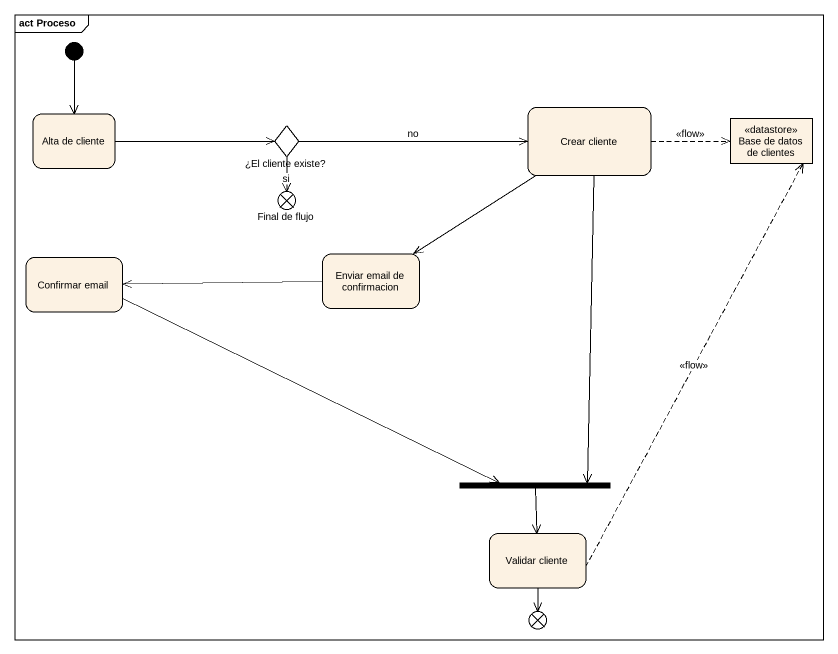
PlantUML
@startuml
mainframe act Proceso
hide empty description
state "Crear cliente" as Crear_cliente
state "Alta de cliente" as Alta_de_cliente
state "¿El cliente existe?" as El_cliente_existe <<choice>>
state "Base de datos de clientes" as Base_de_datos_de_clientes <<datastore>>
state "Final de flujo" as Final_de_flujo <<end>>
state "Confirmar email" as Confirmar_email
state "Enviar email de confirmacion" as Enviar_email_de_confirmacion
state fork1 <<join>>
state "Validar cliente" as Validar_cliente
state flowfinal1 <<end>>
[*] --> Alta_de_cliente
Crear_cliente -right[dashed]-> Base_de_datos_de_clientes : <<flow>>
Crear_cliente --> Enviar_email_de_confirmacion
Crear_cliente --> fork1
Alta_de_cliente -right-> El_cliente_existe
El_cliente_existe -right-> Crear_cliente : no
El_cliente_existe --> Final_de_flujo : si
Confirmar_email -right-> fork1
Enviar_email_de_confirmacion -left-> Confirmar_email
fork1 --> Validar_cliente
Validar_cliente -up[dashed]-> Base_de_datos_de_clientes : <<flow>>
Validar_cliente --> flowfinal1
@enduml
